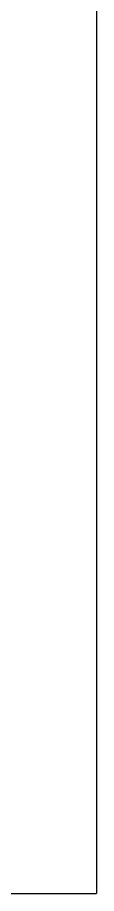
# Model space of a CAD drawing. Extents: x 0 to 18.3, y 0 to 15.9.
# Drawn here: x 5.475 to 5.65, y 5 to 6.951 of the extents above; entities that cross this region are included whole.
import ezdxf

# ---------------------------------------------------------------- set-up
doc = ezdxf.new("R2010")
doc.units = 0
doc.header["$MEASUREMENT"] = 0
doc.layers.add('PAREDE', color=5, linetype='CONTINUOUS')

msp = doc.modelspace()

# ---------------------------------------------------------------- linework, layer by layer
at = {"layer": 'PAREDE'}
for p in [(5.650000000000091, 7.000000000000057), (4.858143907801661, 5)]:
    msp.add_line(p, (5.650000000000119, 5), dxfattribs=at)

doc.saveas('drawing.dxf')
